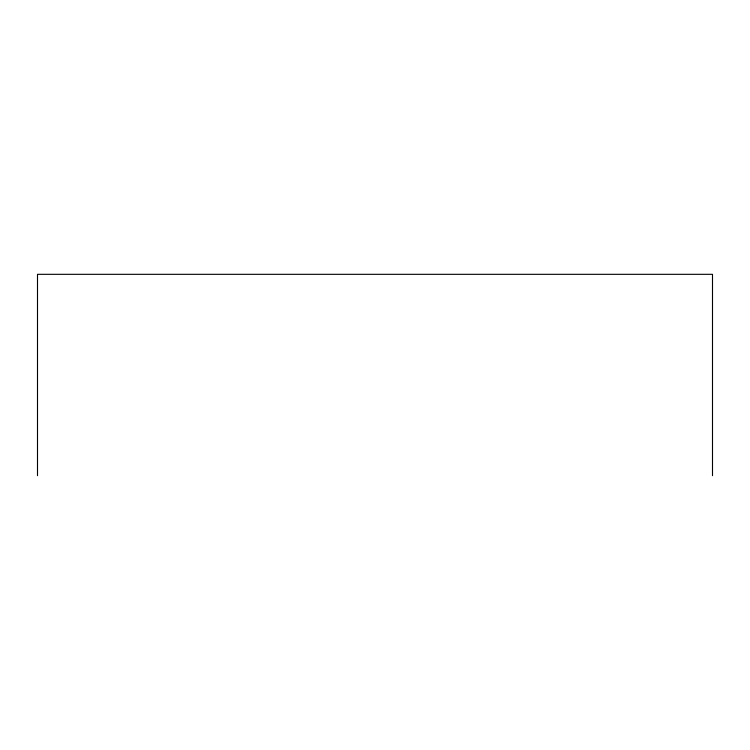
<?xml version="1.0" encoding="UTF-8"?>
<svg xmlns="http://www.w3.org/2000/svg" width="750" height="750" viewBox="0 0 750 750"><rect width="100%" height="100%" fill="white"/><g stroke="black" fill="none" stroke-linecap="round" stroke-linejoin="round"><path stroke-width="1.12" d="M712.5 475.678L712.5 274.322L37.5 274.322L37.5 475.678"/></g></svg>
